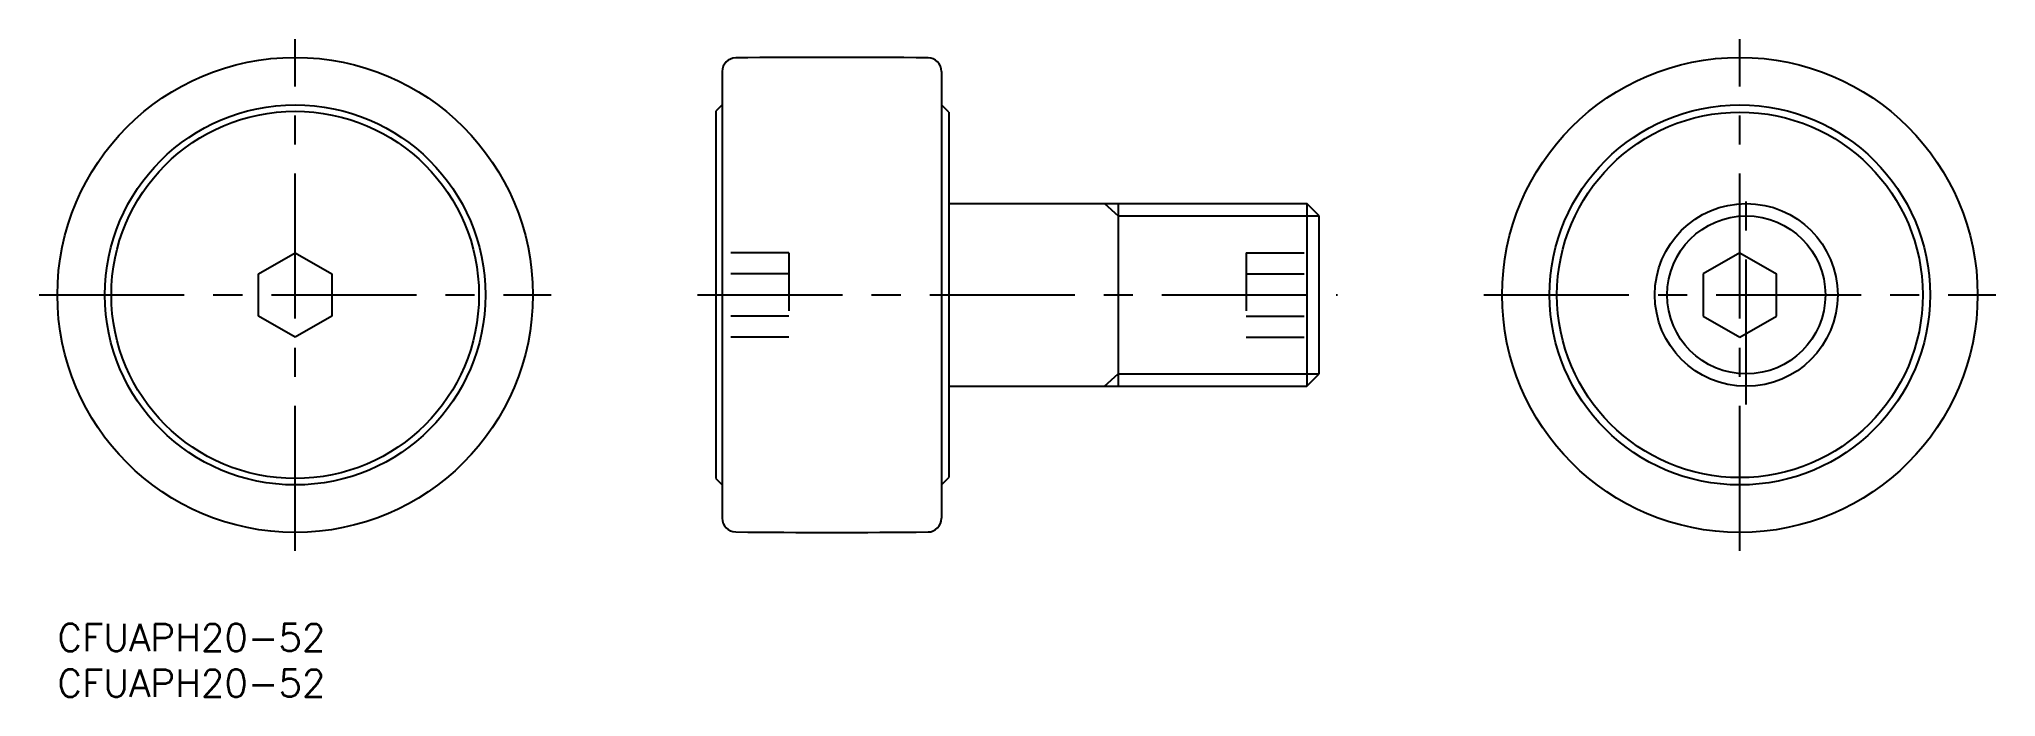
# Model space of a CAD drawing. Extents: x -2 to 212, y -8 to 64.
import ezdxf

# ---------------------------------------------------------------- set-up
doc = ezdxf.new("R2010")
doc.units = 0
doc.header["$LTSCALE"] = 0.5
doc.linetypes.add('CENTER', pattern=[50.8, 31.75, -6.35, 6.35, -6.35])
doc.linetypes.add('DASHED', pattern=[19.05, 12.7, -6.35])
for name, color, linetype in [('MSM_CENTER', 1, 'CENTER'), ('MSM_CONTINUOUS', 7, 'CONTINUOUS'), ('MSM_DASHED', 4, 'DASHED'), ('MSM_NARROW', 5, 'CONTINUOUS'), ('MSM_PART_NUMBER', 7, 'CONTINUOUS')]:
    doc.layers.add(name, color=color, linetype=linetype)
doc.styles.get("Standard").update_dxf_attribs({"font": 'txt.shx', "height": 3, "bigfont": 'bigfont.shx'})

# ---------------------------------------------------------------- blocks, each defined once
blk = doc.blocks.new('*U15')
at = {"layer": 'MSM_PART_NUMBER'}
blk.add_text('CFUAPH20-52', height=3, dxfattribs=at).set_placement((0, -3))
blk = doc.blocks.new('*U16')
at = {"layer": 'MSM_PART_NUMBER'}
blk.add_text('CFUAPH20-52', height=3, dxfattribs=at).set_placement((0, -8))

msp = doc.modelspace()

# ---------------------------------------------------------------- linework, layer by layer
at = {"layer": 'MSM_CENTER'}
for p, q in [((26, 8), (26, 64)), ((184, 8), (184, 64)), ((184.7, 24), (184.7, 48)), ((-2, 36), (54, 36)), ((70, 36), (140, 36)), ((156, 36), (212, 36))]:
    msp.add_line(p, q, dxfattribs=at)
at = {"layer": 'MSM_CONTINUOUS'}
for p, q in [((72.7, 60.44), (72.7, 11.56)), ((96.7, 60.45), (96.7, 11.55)), ((72.7, 56.8), (72, 56.1)), ((72, 56.1), (72, 15.9)), ((97.5, 56), (96.7, 56.8)), ((97.5, 56), (97.5, 16)), ((97.5, 46), (136.65, 46)), ((116, 46), (116, 26)), ((138, 44.65), (136.65, 46)), ((136.65, 46), (136.65, 26)), ((138, 27.35), (138, 44.65)), ((22, 38.31), (26, 40.62)), ((26, 40.62), (30, 38.31)), ((184, 40.62), (180, 38.31)), ((184, 40.62), (188, 38.31)), ((22, 33.69), (22, 38.31)), ((30, 38.31), (30, 33.69)), ((180, 38.31), (180, 33.69)), ((188, 33.69), (188, 38.31)), ((26, 31.38), (22, 33.69)), ((30, 33.69), (26, 31.38)), ((180, 33.69), (184, 31.38)), ((184, 31.38), (188, 33.69)), ((97.5, 26), (136.65, 26)), ((136.65, 26), (138, 27.35)), ((72, 15.9), (72.7, 15.2)), ((96.7, 15.2), (97.5, 16))]:
    msp.add_line(p, q, dxfattribs=at)
for centre, radius in [((26, 36), 26), ((184, 36), 26), ((26, 36), 20.8), ((26, 36), 20.1), ((184, 36), 20.8), ((184, 36), 20), ((184.7, 36), 10)]:
    msp.add_circle(centre, radius, dxfattribs=at)
for centre, radius, start, end in [((74.2, 60.44), 1.5, 90.6054, 180), ((84.75, -938), 1000, 89.40035, 90.60539), ((95.2, 60.45), 1.5, 0, 89.4003), ((74.2, 11.56), 1.5, 180, 269.3946), ((95.2, 11.55), 1.5, 270.5997, 0), ((84.75, 1010), 1000, 269.39461, 270.59965)]:
    msp.add_arc(centre, radius, start, end, dxfattribs=at)
at = {"layer": 'MSM_DASHED'}
for p, q in [((80, 40.62), (72, 40.62)), ((80, 40.62), (80, 31.38)), ((130, 40.62), (138, 40.62)), ((130, 40.62), (130, 31.38)), ((80, 38.31), (72, 38.31)), ((130, 38.31), (138, 38.31)), ((80, 33.69), (72, 33.69)), ((130, 33.69), (138, 33.69)), ((80, 31.38), (72, 31.38)), ((130, 31.38), (138, 31.38))]:
    msp.add_line(p, q, dxfattribs=at)
at = {"layer": 'MSM_NARROW'}
for p, q in [((114.5, 46), (116, 44.65)), ((116, 44.65), (138, 44.65)), ((114.5, 26), (116, 27.35)), ((116, 27.35), (138, 27.35))]:
    msp.add_line(p, q, dxfattribs=at)
msp.add_circle((184.7, 36), 8.65, dxfattribs=at)

# ---------------------------------------------------------------- block references
at = {"layer": 'MSM_CONTINUOUS'}
for name in ['*U15', '*U16']:
    msp.add_blockref(name, (0, 0), dxfattribs=at)

doc.saveas('drawing.dxf')
